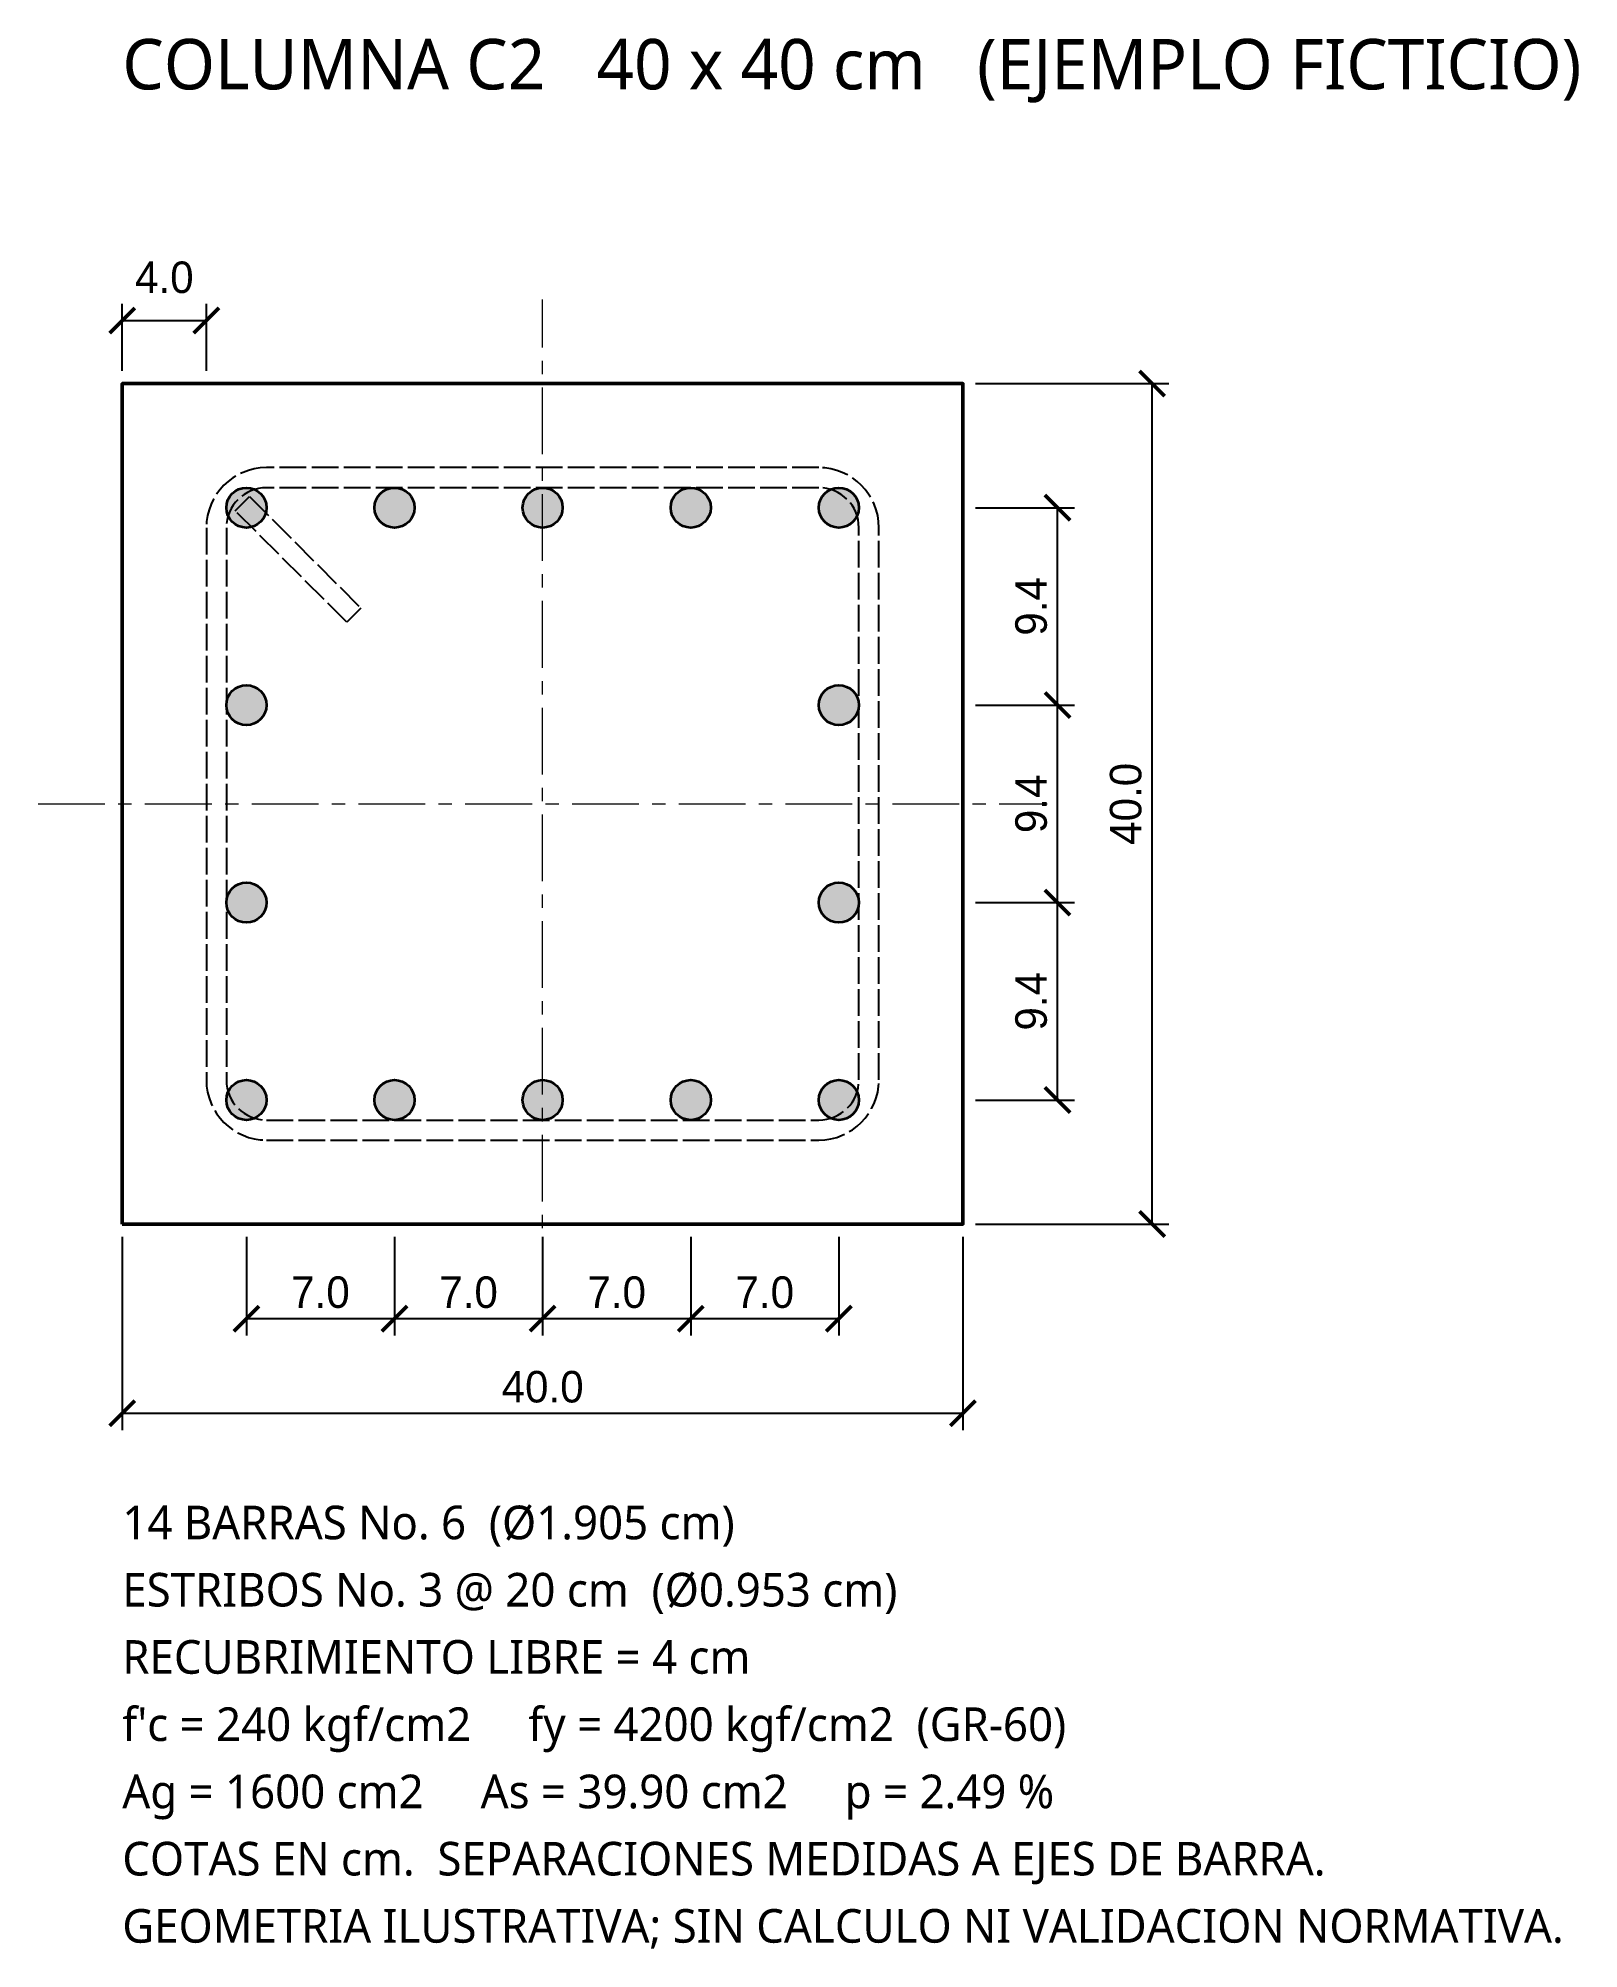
# Model space of a CAD drawing. Header units: centimetres. Extents: x -24 to 49.3, y -54.5 to 36.4.
import ezdxf

# ---------------------------------------------------------------- set-up
doc = ezdxf.new("R2010")
doc.units = ezdxf.units.CM
doc.linetypes.add('CENTER', pattern=[5.079999999999999, 3.175, -0.635, 0.635, -0.635])
doc.linetypes.add('DASHED', pattern=[1.524, 1.27, -0.254])
for name, color, linetype, lineweight in [('ACERO', 1, 'CONTINUOUS', 35), ('COTAS', 4, 'CONTINUOUS', 18), ('EJES', 8, 'CENTER', 13), ('ESTRIBO', 3, 'DASHED', 25), ('HORMIGON', 7, 'CONTINUOUS', 50), ('TEXTO', 7, 'CONTINUOUS', 18)]:
    doc.layers.add(name, color=color, linetype=linetype, lineweight=lineweight)
doc.styles.add('OpenSans', font='OpenSans-Regular.ttf')
doc.dimstyles.new('ESQ', dxfattribs={"dimtxt": 1.5, "dimasz": 1.2, "dimexe": 0.8, "dimexo": 0.6, "dimgap": 0.5, "dimtad": 1, "dimdec": 1, "dimzin": 0, "dimdsep": 46, "dimblk": 'ARCHTICK', "dimcen": 2.5, "dimclrd": 4, "dimclre": 4, "dimclrt": 4, "dimazin": 3, "dimtfac": 1, "dimtmove": 0, "dimatfit": 3})

# ---------------------------------------------------------------- blocks, each defined once
blk = doc.blocks.new('_ARCHTICK')
at = {"color": 0, "linetype": 'BYBLOCK', "const_width": 0.15}
blk.add_lwpolyline([(-0.5, -0.5), (0.5, 0.5)], dxfattribs=at)

msp = doc.modelspace()

# ---------------------------------------------------------------- hatches: boundary and pattern name
at = {"layer": 'ACERO'}
h = msp.add_hatch(color=256, dxfattribs=at)
h.dxf.hatch_style = 1
edge = h.paths.add_edge_path()
edge.add_arc((-14.0945, 14.094500000000004), 0.9525, 0, 360)
h = msp.add_hatch(color=256, dxfattribs=at)
h.dxf.hatch_style = 1
edge = h.paths.add_edge_path()
edge.add_arc((-7.04725, 14.094500000000004), 0.9525, 0, 360)
h = msp.add_hatch(color=256, dxfattribs=at)
h.dxf.hatch_style = 1
edge = h.paths.add_edge_path()
edge.add_arc((0, 14.094500000000004), 0.9525, 0, 360)
h = msp.add_hatch(color=256, dxfattribs=at)
h.dxf.hatch_style = 1
edge = h.paths.add_edge_path()
edge.add_arc((7.047250000000002, 14.094500000000004), 0.9525, 0, 360)
h = msp.add_hatch(color=256, dxfattribs=at)
h.dxf.hatch_style = 1
edge = h.paths.add_edge_path()
edge.add_arc((14.0945, 14.094500000000004), 0.9525, 0, 360)
h = msp.add_hatch(color=256, dxfattribs=at)
h.dxf.hatch_style = 1
edge = h.paths.add_edge_path()
edge.add_arc((-14.0945, 4.6981666666666655), 0.9525, 0, 360)
h = msp.add_hatch(color=256, dxfattribs=at)
h.dxf.hatch_style = 1
edge = h.paths.add_edge_path()
edge.add_arc((14.0945, 4.6981666666666655), 0.9525, 0, 360)
h = msp.add_hatch(color=256, dxfattribs=at)
h.dxf.hatch_style = 1
edge = h.paths.add_edge_path()
edge.add_arc((-14.0945, -4.698166666666667), 0.9525, 0, 360)
h = msp.add_hatch(color=256, dxfattribs=at)
h.dxf.hatch_style = 1
edge = h.paths.add_edge_path()
edge.add_arc((14.0945, -4.698166666666667), 0.9525, 0, 360)
h = msp.add_hatch(color=256, dxfattribs=at)
h.dxf.hatch_style = 1
edge = h.paths.add_edge_path()
edge.add_arc((-14.0945, -14.0945), 0.9525, 0, 360)
h = msp.add_hatch(color=256, dxfattribs=at)
h.dxf.hatch_style = 1
edge = h.paths.add_edge_path()
edge.add_arc((-7.04725, -14.0945), 0.9525, 0, 360)
h = msp.add_hatch(color=256, dxfattribs=at)
h.dxf.hatch_style = 1
edge = h.paths.add_edge_path()
edge.add_arc((0, -14.0945), 0.9525, 0, 360)
h = msp.add_hatch(color=256, dxfattribs=at)
h.dxf.hatch_style = 1
edge = h.paths.add_edge_path()
edge.add_arc((7.047250000000002, -14.0945), 0.9525, 0, 360)
h = msp.add_hatch(color=256, dxfattribs=at)
h.dxf.hatch_style = 1
edge = h.paths.add_edge_path()
edge.add_arc((14.0945, -14.0945), 0.9525, 0, 360)

# ---------------------------------------------------------------- linework, layer by layer
for centre in [(-14.0945, 14.094500000000004), (-7.04725, 14.094500000000004), (0, 14.094500000000004), (7.047250000000002, 14.094500000000004), (14.0945, 14.094500000000004), (-14.0945, 4.6981666666666655), (14.0945, 4.6981666666666655), (-14.0945, -4.698166666666667), (14.0945, -4.698166666666667), (-14.0945, -14.0945), (-7.04725, -14.0945), (0, -14.0945), (7.047250000000002, -14.0945), (14.0945, -14.0945)]:
    msp.add_circle(centre, 0.9525, dxfattribs=at)
at = {"layer": 'EJES'}
for p, q in [((0, -24), (0, 24)), ((-24, 0), (24, 0))]:
    msp.add_line(p, q, dxfattribs=at)
at = {"layer": 'ESTRIBO'}
for points in [[(-13.141, -16), (13.141, -16, 0.414213562373095), (16, -13.141), (16, 13.141, 0.414213562373095), (13.141, 16), (-13.141, 16, 0.414213562373095), (-16, 13.141), (-16, -13.141, 0.414213562373095)], [(-13.141, -15.047), (13.141, -15.047, 0.414213562373095), (15.047, -13.141), (15.047, 13.141, 0.414213562373095), (13.141, 15.047), (-13.141, 15.047, 0.414213562373095), (-15.047, 13.141), (-15.047, -13.141, 0.414213562373095)]]:
    msp.add_lwpolyline(points, format="xyb", close=True, dxfattribs=at)
msp.add_lwpolyline([(-13.947663619330001, 14.621536380670001), (-8.644362769330002, 9.318235530670002), (-9.318235530670002, 8.644362769330002), (-14.621536380670001, 13.947663619330001)], close=True, dxfattribs=at)
at = {"layer": 'HORMIGON'}
msp.add_lwpolyline([(-20, -20), (20, -20), (20, 20), (-20, 20)], close=True, dxfattribs=at)

# ---------------------------------------------------------------- texts
at = {"layer": 'TEXTO', "style": 'OpenSans'}
for s, height, p in [('COLUMNA C2   40 x 40 cm   (EJEMPLO FICTICIO)', 2.4, (-20, 34)), ('14 BARRAS No. 6  (Ø1.905 cm)', 1.6, (-20, -35)), ('ESTRIBOS No. 3 @ 20 cm  (Ø0.953 cm)', 1.6, (-20, -38.2)), ('RECUBRIMIENTO LIBRE = 4 cm', 1.6, (-20, -41.4)), ("f'c = 240 kgf/cm2     fy = 4200 kgf/cm2  (GR-60)", 1.6, (-20, -44.6)), ('Ag = 1600 cm2     As = 39.90 cm2     p = 2.49 %', 1.6, (-20, -47.8)), ('COTAS EN cm.  SEPARACIONES MEDIDAS A EJES DE BARRA.', 1.6, (-20, -51)), ('GEOMETRIA ILUSTRATIVA; SIN CALCULO NI VALIDACION NORMATIVA.', 1.6, (-20, -54.2))]:
    msp.add_text(s, height=height, dxfattribs=at).set_placement(p)

# ---------------------------------------------------------------- dimensions: what is measured, and where the dimension line sits
at = {"layer": 'COTAS'}
for base, p1, p2 in [((-20, 23), (-20, 20), (-16, 20)), ((-20, -29), (-20, -20), (20, -20)), ((-14.0945, -24.5), (-14.0945, -20), (-7.04725, -20)), ((-7.04725, -24.5), (-7.04725, -20), (0, -20)), ((0, -24.5), (0, -20), (7.047250000000002, -20)), ((7.047250000000002, -24.5), (7.047250000000002, -20), (14.0945, -20))]:
    msp.add_linear_dim(base=base, p1=p1, p2=p2, dimstyle='ESQ', dxfattribs=at).render()
for base, p1, p2 in [((29, -20), (20, -20), (20, 20)), ((24.5, 4.6981666666666655), (20, 4.6981666666666655), (20, 14.094500000000004)), ((24.5, -4.698166666666667), (20, -4.698166666666667), (20, 4.6981666666666655)), ((24.5, -14.0945), (20, -14.0945), (20, -4.698166666666667))]:
    msp.add_linear_dim(base=base, p1=p1, p2=p2, angle=90, dimstyle='ESQ', dxfattribs=at).render()

doc.saveas('drawing.dxf')
